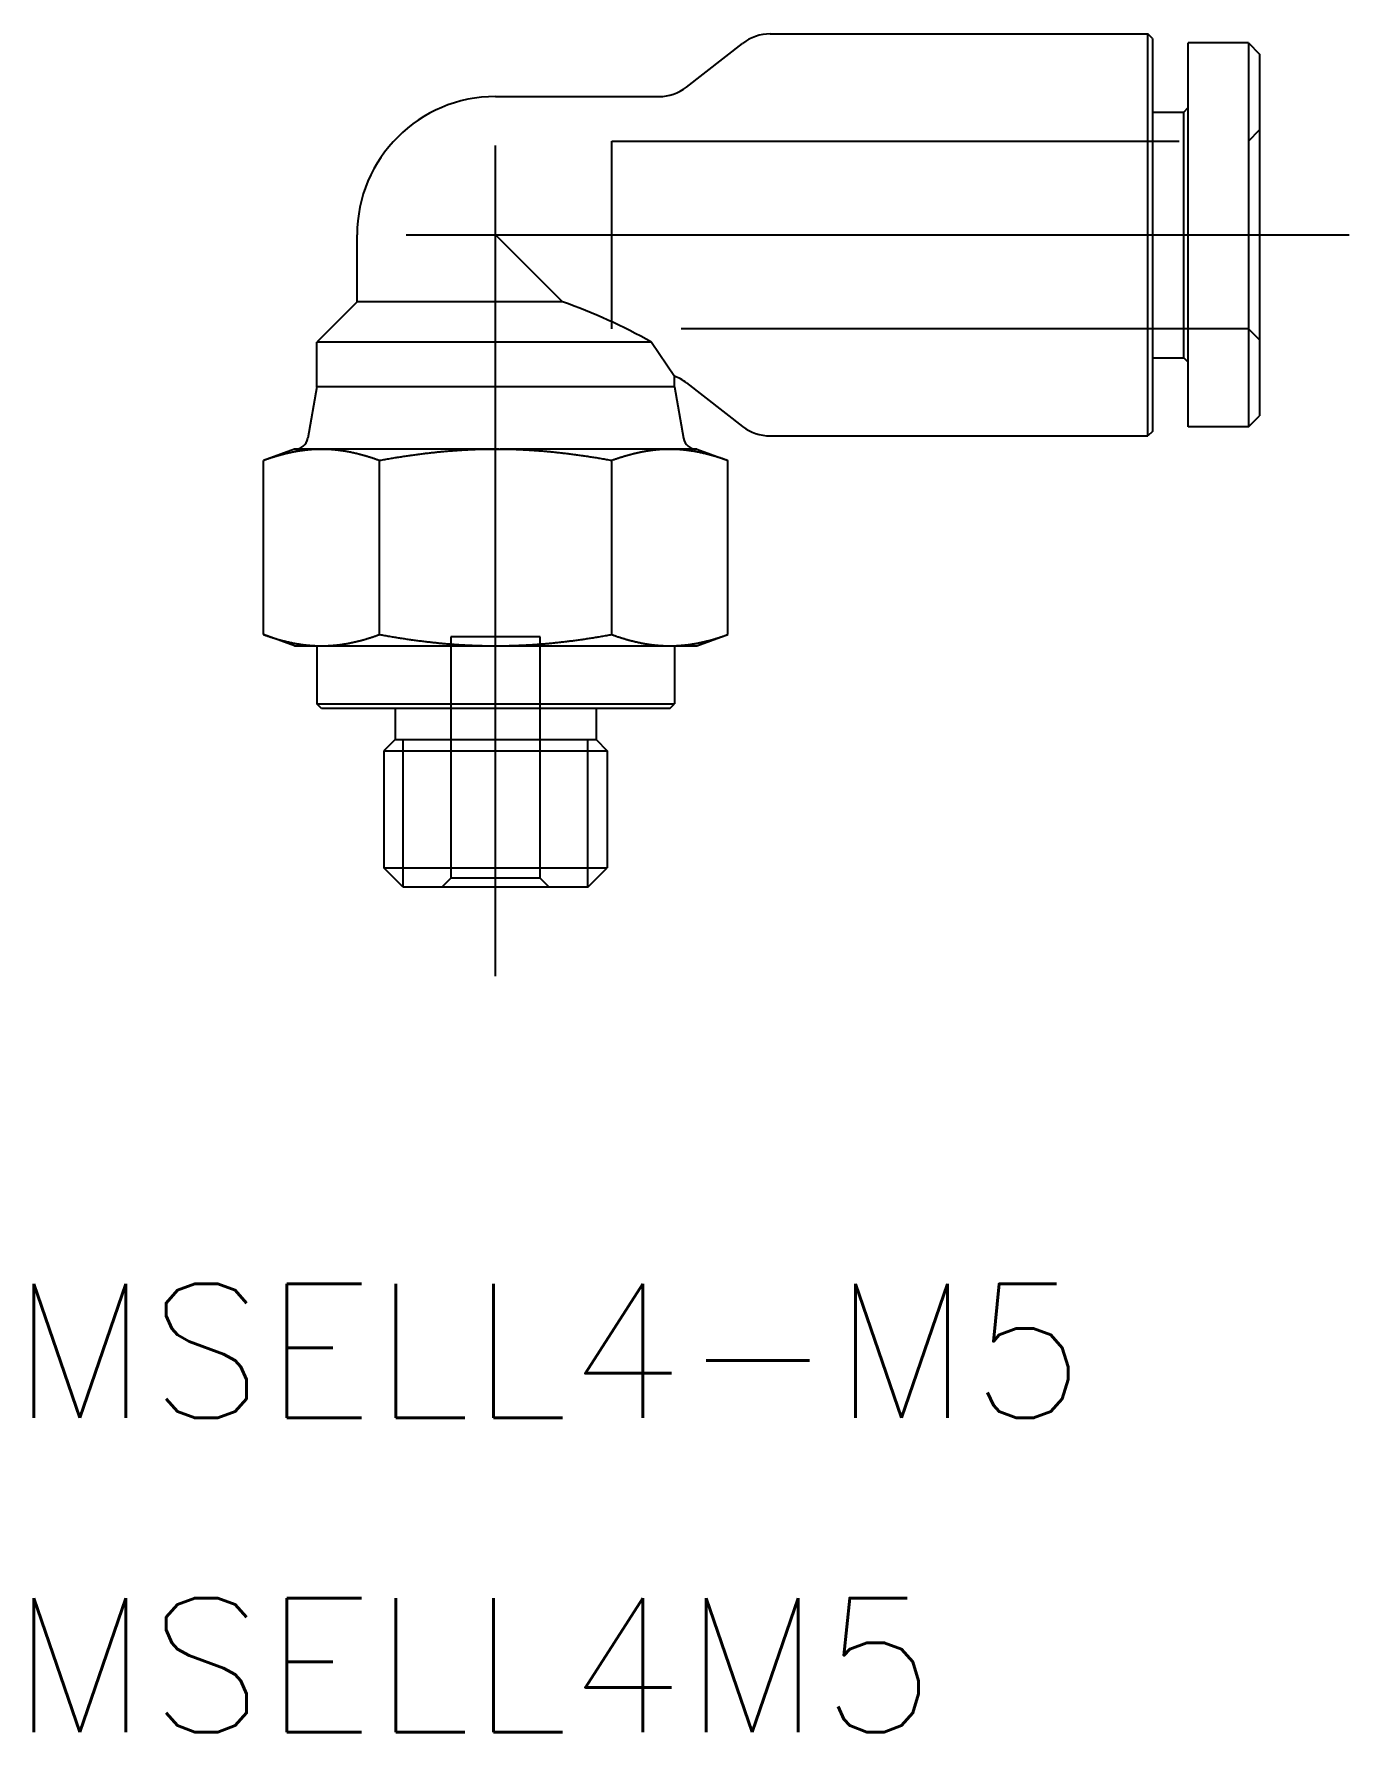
# Model space of a CAD drawing. Extents: x -10.3 to 43.6, y -18.9 to 21.1.
# Drawn here: x -10.33 to 19.1, y -18.92 to 19.1 of the extents above; entities that cross this region are included whole.
import ezdxf

# ---------------------------------------------------------------- set-up
doc = ezdxf.new("R2010")
doc.units = 0
doc.linetypes.add('CENTER', pattern=[50.8, 31.75, -6.35, 6.35, -6.35])
doc.linetypes.add('DASHED', pattern=[19.05, 12.7, -6.35])
doc.layers.get('0').update_dxf_attribs({"linetype": 'CONTINUOUS'})
doc.layers.add('CENTER', color=1, linetype='CENTER')
doc.styles.get("Standard").update_dxf_attribs({"font": 'txt.shx', "height": 3, "bigfont": 'bigfont.shx'})

msp = doc.modelspace()

# ---------------------------------------------------------------- linework, layer by layer
at = {"color": 7, "linetype": 'CONTINUOUS'}
for p, q in [((6.143108, 19.1), (14.6, 19.1)), ((14.6, 10.1), (14.6, 19.1)), ((14.7, 19), (14.6, 19.1)), ((4.270833, 17.910648), (5.529167, 18.889352)), ((14.7, 19), (14.7, 10.2)), ((16.85, 18.9), (15.5, 18.9)), ((15.5, 10.3), (15.5, 18.9)), ((16.85, 18.9), (16.85, 10.299985)), ((16.85, 18.9), (17.1, 18.65)), ((17.1, 18.65), (17.1, 10.549989)), ((0, 17.7), (3.656892, 17.7)), ((14.7, 17.35), (15.4, 17.35)), ((15.4, 17.35), (15.5, 17.45)), ((15.4, 11.85), (15.4, 17.35)), ((-3.1, 13.1), (-3.1, 14.6)), ((1.5, 13.1), (0, 14.6)), ((-3.1, 13.1), (-4, 12.2)), ((1.5, 13.1), (-3.1, 13.1)), ((3.485685, 12.2), (-4, 12.2)), ((-4, 11.2), (-4, 12.2)), ((3.485685, 12.2), (4, 11.439296)), ((14.7, 11.85), (15.4, 11.85)), ((15.4, 11.85), (15.5, 11.75)), ((4, 11.2), (4, 11.439296)), ((-4, 11.2), (-4.205846, 10.047263)), ((4, 11.2), (-4, 11.2)), ((4, 11.2), (4.205846, 10.047263)), ((4.270833, 11.289352), (5.529167, 10.310648)), ((16.85, 10.3), (15.5, 10.3)), ((16.85, 10.3), (17.1, 10.55)), ((6.143108, 10.1), (14.6, 10.1)), ((14.7, 10.2), (14.6, 10.1)), ((-4.5, 9.8), (-5.196152, 9.546621)), ((-5.196152, 5.653379), (-5.196152, 9.546621)), ((-3.948518, 9.8), (-4.501174, 9.8)), ((-3.948518, 9.8), (-3.897114, 9.8)), ((-3.948518, 9.799986), (-3.845711, 9.799986)), ((-3.897114, 9.8), (-3.845711, 9.8)), ((-0.102806, 9.8), (-3.845711, 9.8)), ((-2.598076, 5.653379), (-2.598076, 9.546621)), ((-0.102806, 9.8), (0, 9.8)), ((-0.102806, 9.799986), (0.102806, 9.799986)), ((0, 9.8), (0.102806, 9.8)), ((3.845711, 9.8), (0.102806, 9.8)), ((2.598076, 5.653379), (2.598076, 9.546621)), ((3.845711, 9.8), (3.897114, 9.8)), ((3.845711, 9.799986), (3.948518, 9.799986)), ((3.897114, 9.8), (3.948518, 9.8)), ((4.501174, 9.8), (3.948518, 9.8)), ((4.5, 9.8), (5.196152, 9.546621)), ((5.196152, 5.653379), (5.196152, 9.546621)), ((-4.5, 5.4), (-5.196152, 5.653379)), ((-4.5, 5.4), (4.5, 5.4)), ((-4, 5.4), (-4, 4.1)), ((4, 5.4), (4, 4.1)), ((4.5, 5.4), (5.196152, 5.653379)), ((-4, 4.1), (4, 4.1)), ((-3.9, 4), (-4, 4.1)), ((3.9, 4), (-3.9, 4)), ((-2.25, 4), (-2.25, 3.3)), ((2.25, 4), (2.25, 3.3)), ((3.9, 4), (4, 4.1)), ((-2.25, 3.3), (-2.5, 3.05)), ((-2.5, 3.05), (-2.5, 0.433)), ((-2.5, 3.05), (2.5, 3.05)), ((-2.25, 3.3), (2.25, 3.3)), ((2.25, 3.3), (2.5, 3.05)), ((2.5, 3.05), (2.5, 0.433)), ((-2.5, 0.433), (2.5, 0.433)), ((-2.067, 0), (-2.5, 0.433)), ((2.067, 0), (2.5, 0.433)), ((2.067, 0), (-2.067, 0))]:
    msp.add_line(p, q, dxfattribs=at)
at = {"color": 3, "linetype": 'DASHED'}
for p, q in [((16.85, 16.7), (17.1, 16.95)), ((2.6, 16.7), (16.85, 16.7)), ((2.6, 12.5), (2.6, 16.7)), ((16.85, 12.5), (2.6, 12.5)), ((17.1, 12.25), (16.85, 12.5)), ((1, 5.6), (-1, 5.6)), ((-1, 5.6), (-1, 0.2)), ((1, 0.2), (1, 5.6)), ((-1, 0.2), (-1.2, 0)), ((1, 0.2), (-1, 0.2)), ((1.2, 0), (1, 0.2))]:
    msp.add_line(p, q, dxfattribs=at)
at = {"color": 3, "linetype": 'CONTINUOUS'}
for p, q in [((-2.067, 0), (-2.067, 3.3)), ((2.067, 0), (2.067, 3.3))]:
    msp.add_line(p, q, dxfattribs=at)
at = {"color": 7}
for points in [[(-3.89711, 9.8, 0), (-3.91098, 9.79997, 0), (-3.92481, 9.79988, 0), (-3.93862, 9.79972, 0), (-3.95241, 9.79951, 0), (-3.96617, 9.79923, 0), (-3.97991, 9.79889, 0), (-3.99362, 9.79849, 0), (-4.00732, 9.79804, 0), (-4.02099, 9.79752, 0), (-4.03465, 9.79694, 0), (-4.04828, 9.79631, 0), (-4.0619, 9.79561, 0), (-4.0755, 9.79486, 0), (-4.08908, 9.79405, 0), (-4.10265, 9.79318, 0), (-4.1162, 9.79225, 0), (-4.12974, 9.79127, 0), (-4.14326, 9.79023, 0), (-4.15678, 9.78913, 0), (-4.17028, 9.78797, 0), (-4.18376, 9.78676, 0), (-4.19724, 9.78549, 0), (-4.21071, 9.78417, 0), (-4.22417, 9.78279, 0), (-4.23762, 9.78135, 0), (-4.25106, 9.77986, 0), (-4.26449, 9.77831, 0), (-4.27792, 9.77671, 0), (-4.29134, 9.77505, 0), (-4.30476, 9.77334, 0), (-4.31817, 9.77157, 0), (-4.33158, 9.76974, 0), (-4.34499, 9.76787, 0), (-4.35839, 9.76593, 0), (-4.37179, 9.76395, 0), (-4.38519, 9.76191, 0), (-4.39859, 9.75981, 0), (-4.41199, 9.75766, 0), (-4.42539, 9.75546, 0), (-4.43879, 9.7532, 0), (-4.4522, 9.75089, 0), (-4.4656, 9.74853, 0), (-4.47901, 9.74611, 0), (-4.49243, 9.74364, 0), (-4.50585, 9.74112, 0), (-4.51927, 9.73854, 0), (-4.5327, 9.73591, 0), (-4.54614, 9.73322, 0), (-4.55958, 9.73048, 0), (-4.57303, 9.72769, 0), (-4.58649, 9.72485, 0), (-4.59996, 9.72195, 0), (-4.61344, 9.719, 0), (-4.62693, 9.71599, 0), (-4.64042, 9.71294, 0), (-4.65393, 9.70983, 0), (-4.66746, 9.70666, 0), (-4.68099, 9.70345, 0), (-4.69454, 9.70018, 0), (-4.7081, 9.69686, 0), (-4.72168, 9.69348, 0), (-4.73527, 9.69005, 0), (-4.74888, 9.68657, 0), (-4.7625, 9.68303, 0), (-4.77614, 9.67944, 0), (-4.7898, 9.6758, 0), (-4.80347, 9.67211, 0), (-4.81717, 9.66836, 0), (-4.83088, 9.66455, 0), (-4.84461, 9.6607, 0), (-4.85837, 9.65679, 0), (-4.87214, 9.65283, 0), (-4.88594, 9.64881, 0), (-4.89976, 9.64474, 0), (-4.9136, 9.64061, 0), (-4.92746, 9.63644, 0), (-4.94135, 9.6322, 0), (-4.95526, 9.62792, 0), (-4.9692, 9.62357, 0), (-4.98317, 9.61918, 0), (-4.99716, 9.61473, 0), (-5.01118, 9.61022, 0), (-5.02522, 9.60566, 0), (-5.0393, 9.60105, 0), (-5.0534, 9.59638, 0), (-5.06753, 9.59165, 0), (-5.08169, 9.58687, 0), (-5.09589, 9.58204, 0), (-5.11011, 9.57715, 0), (-5.12437, 9.5722, 0), (-5.13866, 9.5672, 0), (-5.15298, 9.56214, 0), (-5.16734, 9.55702, 0), (-5.18173, 9.55185, 0), (-5.19615, 9.54662, 0)], [(-2.59808, 9.54662, 0), (-2.6125, 9.55185, 0), (-2.62689, 9.55702, 0), (-2.64125, 9.56214, 0), (-2.65557, 9.5672, 0), (-2.66986, 9.5722, 0), (-2.68412, 9.57715, 0), (-2.69834, 9.58204, 0), (-2.71253, 9.58687, 0), (-2.7267, 9.59165, 0), (-2.74083, 9.59638, 0), (-2.75493, 9.60105, 0), (-2.76901, 9.60566, 0), (-2.78305, 9.61022, 0), (-2.79707, 9.61473, 0), (-2.81106, 9.61918, 0), (-2.82503, 9.62357, 0), (-2.83896, 9.62792, 0), (-2.85288, 9.6322, 0), (-2.86677, 9.63644, 0), (-2.88063, 9.64061, 0), (-2.89447, 9.64474, 0), (-2.90829, 9.64881, 0), (-2.92209, 9.65283, 0), (-2.93586, 9.65679, 0), (-2.94961, 9.6607, 0), (-2.96335, 9.66455, 0), (-2.97706, 9.66836, 0), (-2.99076, 9.67211, 0), (-3.00443, 9.6758, 0), (-3.01809, 9.67944, 0), (-3.03173, 9.68303, 0), (-3.04535, 9.68657, 0), (-3.05896, 9.69005, 0), (-3.07255, 9.69348, 0), (-3.08613, 9.69686, 0), (-3.09969, 9.70018, 0), (-3.11324, 9.70345, 0), (-3.12677, 9.70666, 0), (-3.14029, 9.70983, 0), (-3.1538, 9.71294, 0), (-3.1673, 9.71599, 0), (-3.18079, 9.719, 0), (-3.19427, 9.72195, 0), (-3.20774, 9.72485, 0), (-3.2212, 9.72769, 0), (-3.23465, 9.73048, 0), (-3.24809, 9.73322, 0), (-3.26153, 9.73591, 0), (-3.27496, 9.73854, 0), (-3.28838, 9.74112, 0), (-3.3018, 9.74364, 0), (-3.31522, 9.74611, 0), (-3.32863, 9.74853, 0), (-3.34203, 9.75089, 0), (-3.35544, 9.7532, 0), (-3.36884, 9.75546, 0), (-3.38224, 9.75766, 0), (-3.39564, 9.75981, 0), (-3.40904, 9.76191, 0), (-3.42244, 9.76395, 0), (-3.43584, 9.76593, 0), (-3.44924, 9.76787, 0), (-3.46265, 9.76974, 0), (-3.47606, 9.77157, 0), (-3.48947, 9.77334, 0), (-3.50289, 9.77505, 0), (-3.51631, 9.77671, 0), (-3.52974, 9.77831, 0), (-3.54317, 9.77986, 0), (-3.55661, 9.78135, 0), (-3.57006, 9.78279, 0), (-3.58352, 9.78417, 0), (-3.59699, 9.78549, 0), (-3.61046, 9.78676, 0), (-3.62395, 9.78797, 0), (-3.63745, 9.78913, 0), (-3.65096, 9.79023, 0), (-3.66449, 9.79127, 0), (-3.67803, 9.79225, 0), (-3.69158, 9.79318, 0), (-3.70515, 9.79405, 0), (-3.71873, 9.79486, 0), (-3.73233, 9.79561, 0), (-3.74595, 9.79631, 0), (-3.75958, 9.79694, 0), (-3.77324, 9.79752, 0), (-3.78691, 9.79804, 0), (-3.80061, 9.79849, 0), (-3.81432, 9.79889, 0), (-3.82806, 9.79923, 0), (-3.84182, 9.79951, 0), (-3.85561, 9.79972, 0), (-3.86942, 9.79988, 0), (-3.88325, 9.79997, 0), (-3.89711, 9.8, 0)], [(0, 9.8, 0), (-0.027723, 9.79997, 0), (-0.055394, 9.79988, 0), (-0.083013, 9.79972, 0), (-0.110583, 9.79951, 0), (-0.138106, 9.79923, 0), (-0.165583, 9.79889, 0), (-0.193015, 9.79849, 0), (-0.220405, 9.79804, 0), (-0.247753, 9.79752, 0), (-0.275062, 9.79694, 0), (-0.302333, 9.79631, 0), (-0.329568, 9.79561, 0), (-0.356768, 9.79486, 0), (-0.383935, 9.79405, 0), (-0.41107, 9.79318, 0), (-0.438175, 9.79225, 0), (-0.465252, 9.79127, 0), (-0.492301, 9.79023, 0), (-0.519324, 9.78913, 0), (-0.546323, 9.78797, 0), (-0.573299, 9.78676, 0), (-0.600253, 9.78549, 0), (-0.627188, 9.78417, 0), (-0.654104, 9.78279, 0), (-0.681003, 9.78135, 0), (-0.707886, 9.77986, 0), (-0.734755, 9.77831, 0), (-0.761611, 9.77671, 0), (-0.788455, 9.77505, 0), (-0.815289, 9.77334, 0), (-0.842114, 9.77157, 0), (-0.868932, 9.76974, 0), (-0.895743, 9.76787, 0), (-0.922549, 9.76593, 0), (-0.949352, 9.76395, 0), (-0.976152, 9.76191, 0), (-1.00295, 9.75981, 0), (-1.02975, 9.75766, 0), (-1.05655, 9.75546, 0), (-1.08336, 9.7532, 0), (-1.11016, 9.75089, 0), (-1.13698, 9.74853, 0), (-1.1638, 9.74611, 0), (-1.19063, 9.74364, 0), (-1.21746, 9.74112, 0), (-1.24431, 9.73854, 0), (-1.27117, 9.73591, 0), (-1.29804, 9.73322, 0), (-1.32493, 9.73048, 0), (-1.35183, 9.72769, 0), (-1.37875, 9.72485, 0), (-1.40569, 9.72195, 0), (-1.43265, 9.719, 0), (-1.45962, 9.71599, 0), (-1.48662, 9.71294, 0), (-1.51364, 9.70983, 0), (-1.54069, 9.70666, 0), (-1.56776, 9.70345, 0), (-1.59485, 9.70018, 0), (-1.62198, 9.69686, 0), (-1.64913, 9.69348, 0), (-1.67631, 9.69005, 0), (-1.70353, 9.68657, 0), (-1.73077, 9.68303, 0), (-1.75805, 9.67944, 0), (-1.78537, 9.6758, 0), (-1.81272, 9.67211, 0), (-1.84011, 9.66836, 0), (-1.86753, 9.66455, 0), (-1.895, 9.6607, 0), (-1.92251, 9.65679, 0), (-1.95006, 9.65283, 0), (-1.97765, 9.64881, 0), (-2.00529, 9.64474, 0), (-2.03297, 9.64061, 0), (-2.0607, 9.63644, 0), (-2.08847, 9.6322, 0), (-2.1163, 9.62792, 0), (-2.14418, 9.62357, 0), (-2.17211, 9.61918, 0), (-2.20009, 9.61473, 0), (-2.22813, 9.61022, 0), (-2.25622, 9.60566, 0), (-2.28436, 9.60105, 0), (-2.31257, 9.59638, 0), (-2.34083, 9.59165, 0), (-2.36916, 9.58687, 0), (-2.39755, 9.58204, 0), (-2.42599, 9.57715, 0), (-2.45451, 9.5722, 0), (-2.48309, 9.5672, 0), (-2.51173, 9.56214, 0), (-2.54044, 9.55702, 0), (-2.56922, 9.55185, 0), (-2.59808, 9.54662, 0)], [(2.59808, 9.54662, 0), (2.56922, 9.55185, 0), (2.54044, 9.55702, 0), (2.51173, 9.56214, 0), (2.48309, 9.5672, 0), (2.45451, 9.5722, 0), (2.42599, 9.57715, 0), (2.39755, 9.58204, 0), (2.36916, 9.58687, 0), (2.34083, 9.59165, 0), (2.31257, 9.59638, 0), (2.28436, 9.60105, 0), (2.25622, 9.60566, 0), (2.22813, 9.61022, 0), (2.20009, 9.61473, 0), (2.17211, 9.61918, 0), (2.14418, 9.62357, 0), (2.1163, 9.62792, 0), (2.08847, 9.6322, 0), (2.0607, 9.63644, 0), (2.03297, 9.64061, 0), (2.00529, 9.64474, 0), (1.97765, 9.64881, 0), (1.95006, 9.65283, 0), (1.92251, 9.65679, 0), (1.895, 9.6607, 0), (1.86753, 9.66455, 0), (1.84011, 9.66836, 0), (1.81272, 9.67211, 0), (1.78537, 9.6758, 0), (1.75805, 9.67944, 0), (1.73077, 9.68303, 0), (1.70353, 9.68657, 0), (1.67631, 9.69005, 0), (1.64913, 9.69348, 0), (1.62198, 9.69686, 0), (1.59485, 9.70018, 0), (1.56776, 9.70345, 0), (1.54069, 9.70666, 0), (1.51364, 9.70983, 0), (1.48662, 9.71294, 0), (1.45962, 9.71599, 0), (1.43265, 9.719, 0), (1.40569, 9.72195, 0), (1.37875, 9.72485, 0), (1.35183, 9.72769, 0), (1.32493, 9.73048, 0), (1.29804, 9.73322, 0), (1.27117, 9.73591, 0), (1.24431, 9.73854, 0), (1.21746, 9.74112, 0), (1.19063, 9.74364, 0), (1.1638, 9.74611, 0), (1.13698, 9.74853, 0), (1.11016, 9.75089, 0), (1.08336, 9.7532, 0), (1.05655, 9.75546, 0), (1.02975, 9.75766, 0), (1.00295, 9.75981, 0), (0.976152, 9.76191, 0), (0.949352, 9.76395, 0), (0.922549, 9.76593, 0), (0.895743, 9.76787, 0), (0.868932, 9.76974, 0), (0.842114, 9.77157, 0), (0.815289, 9.77334, 0), (0.788455, 9.77505, 0), (0.761611, 9.77671, 0), (0.734755, 9.77831, 0), (0.707886, 9.77986, 0), (0.681003, 9.78135, 0), (0.654104, 9.78279, 0), (0.627188, 9.78417, 0), (0.600253, 9.78549, 0), (0.573299, 9.78676, 0), (0.546323, 9.78797, 0), (0.519324, 9.78913, 0), (0.492301, 9.79023, 0), (0.465252, 9.79127, 0), (0.438175, 9.79225, 0), (0.41107, 9.79318, 0), (0.383935, 9.79405, 0), (0.356768, 9.79486, 0), (0.329568, 9.79561, 0), (0.302333, 9.79631, 0), (0.275062, 9.79694, 0), (0.247753, 9.79752, 0), (0.220405, 9.79804, 0), (0.193015, 9.79849, 0), (0.165583, 9.79889, 0), (0.138106, 9.79923, 0), (0.110583, 9.79951, 0), (0.083013, 9.79972, 0), (0.055394, 9.79988, 0), (0.027723, 9.79997, 0), (0, 9.8, 0)], [(3.89711, 9.8, 0), (3.88325, 9.79997, 0), (3.86942, 9.79988, 0), (3.85561, 9.79972, 0), (3.84182, 9.79951, 0), (3.82806, 9.79923, 0), (3.81432, 9.79889, 0), (3.80061, 9.79849, 0), (3.78691, 9.79804, 0), (3.77324, 9.79752, 0), (3.75958, 9.79694, 0), (3.74595, 9.79631, 0), (3.73233, 9.79561, 0), (3.71873, 9.79486, 0), (3.70515, 9.79405, 0), (3.69158, 9.79318, 0), (3.67803, 9.79225, 0), (3.66449, 9.79127, 0), (3.65096, 9.79023, 0), (3.63745, 9.78913, 0), (3.62395, 9.78797, 0), (3.61046, 9.78676, 0), (3.59699, 9.78549, 0), (3.58352, 9.78417, 0), (3.57006, 9.78279, 0), (3.55661, 9.78135, 0), (3.54317, 9.77986, 0), (3.52974, 9.77831, 0), (3.51631, 9.77671, 0), (3.50289, 9.77505, 0), (3.48947, 9.77334, 0), (3.47606, 9.77157, 0), (3.46265, 9.76974, 0), (3.44924, 9.76787, 0), (3.43584, 9.76593, 0), (3.42244, 9.76395, 0), (3.40904, 9.76191, 0), (3.39564, 9.75981, 0), (3.38224, 9.75766, 0), (3.36884, 9.75546, 0), (3.35544, 9.7532, 0), (3.34203, 9.75089, 0), (3.32863, 9.74853, 0), (3.31522, 9.74611, 0), (3.3018, 9.74364, 0), (3.28838, 9.74112, 0), (3.27496, 9.73854, 0), (3.26153, 9.73591, 0), (3.24809, 9.73322, 0), (3.23465, 9.73048, 0), (3.2212, 9.72769, 0), (3.20774, 9.72485, 0), (3.19427, 9.72195, 0), (3.18079, 9.719, 0), (3.1673, 9.71599, 0), (3.1538, 9.71294, 0), (3.14029, 9.70983, 0), (3.12677, 9.70666, 0), (3.11324, 9.70345, 0), (3.09969, 9.70018, 0), (3.08613, 9.69686, 0), (3.07255, 9.69348, 0), (3.05896, 9.69005, 0), (3.04535, 9.68657, 0), (3.03173, 9.68303, 0), (3.01809, 9.67944, 0), (3.00443, 9.6758, 0), (2.99076, 9.67211, 0), (2.97706, 9.66836, 0), (2.96335, 9.66455, 0), (2.94961, 9.6607, 0), (2.93586, 9.65679, 0), (2.92209, 9.65283, 0), (2.90829, 9.64881, 0), (2.89447, 9.64474, 0), (2.88063, 9.64061, 0), (2.86677, 9.63644, 0), (2.85288, 9.6322, 0), (2.83896, 9.62792, 0), (2.82503, 9.62357, 0), (2.81106, 9.61918, 0), (2.79707, 9.61473, 0), (2.78305, 9.61022, 0), (2.76901, 9.60566, 0), (2.75493, 9.60105, 0), (2.74083, 9.59638, 0), (2.7267, 9.59165, 0), (2.71253, 9.58687, 0), (2.69834, 9.58204, 0), (2.68412, 9.57715, 0), (2.66986, 9.5722, 0), (2.65557, 9.5672, 0), (2.64125, 9.56214, 0), (2.62689, 9.55702, 0), (2.6125, 9.55185, 0), (2.59808, 9.54662, 0)], [(5.19615, 9.54662, 0), (5.18173, 9.55185, 0), (5.16734, 9.55702, 0), (5.15298, 9.56214, 0), (5.13866, 9.5672, 0), (5.12437, 9.5722, 0), (5.11011, 9.57715, 0), (5.09589, 9.58204, 0), (5.08169, 9.58687, 0), (5.06753, 9.59165, 0), (5.0534, 9.59638, 0), (5.0393, 9.60105, 0), (5.02522, 9.60566, 0), (5.01118, 9.61022, 0), (4.99716, 9.61473, 0), (4.98317, 9.61918, 0), (4.9692, 9.62357, 0), (4.95526, 9.62792, 0), (4.94135, 9.6322, 0), (4.92746, 9.63644, 0), (4.9136, 9.64061, 0), (4.89976, 9.64474, 0), (4.88594, 9.64881, 0), (4.87214, 9.65283, 0), (4.85837, 9.65679, 0), (4.84461, 9.6607, 0), (4.83088, 9.66455, 0), (4.81717, 9.66836, 0), (4.80347, 9.67211, 0), (4.7898, 9.6758, 0), (4.77614, 9.67944, 0), (4.7625, 9.68303, 0), (4.74888, 9.68657, 0), (4.73527, 9.69005, 0), (4.72168, 9.69348, 0), (4.7081, 9.69686, 0), (4.69454, 9.70018, 0), (4.68099, 9.70345, 0), (4.66746, 9.70666, 0), (4.65393, 9.70983, 0), (4.64042, 9.71294, 0), (4.62693, 9.71599, 0), (4.61344, 9.719, 0), (4.59996, 9.72195, 0), (4.58649, 9.72485, 0), (4.57303, 9.72769, 0), (4.55958, 9.73048, 0), (4.54614, 9.73322, 0), (4.5327, 9.73591, 0), (4.51927, 9.73854, 0), (4.50585, 9.74112, 0), (4.49243, 9.74364, 0), (4.47901, 9.74611, 0), (4.4656, 9.74853, 0), (4.4522, 9.75089, 0), (4.43879, 9.7532, 0), (4.42539, 9.75546, 0), (4.41199, 9.75766, 0), (4.39859, 9.75981, 0), (4.38519, 9.76191, 0), (4.37179, 9.76395, 0), (4.35839, 9.76593, 0), (4.34499, 9.76787, 0), (4.33158, 9.76974, 0), (4.31817, 9.77157, 0), (4.30476, 9.77334, 0), (4.29134, 9.77505, 0), (4.27792, 9.77671, 0), (4.26449, 9.77831, 0), (4.25106, 9.77986, 0), (4.23762, 9.78135, 0), (4.22417, 9.78279, 0), (4.21071, 9.78417, 0), (4.19724, 9.78549, 0), (4.18376, 9.78676, 0), (4.17028, 9.78797, 0), (4.15678, 9.78913, 0), (4.14326, 9.79023, 0), (4.12974, 9.79127, 0), (4.1162, 9.79225, 0), (4.10265, 9.79318, 0), (4.08908, 9.79405, 0), (4.0755, 9.79486, 0), (4.0619, 9.79561, 0), (4.04828, 9.79631, 0), (4.03465, 9.79694, 0), (4.02099, 9.79752, 0), (4.00732, 9.79804, 0), (3.99362, 9.79849, 0), (3.97991, 9.79889, 0), (3.96617, 9.79923, 0), (3.95241, 9.79951, 0), (3.93862, 9.79972, 0), (3.92481, 9.79988, 0), (3.91098, 9.79997, 0), (3.89711, 9.8, 0)], [(-5.19615, 5.65338, 0), (-5.18209, 5.64828, 0), (-5.16805, 5.64323, 0), (-5.15403, 5.63824, 0), (-5.14004, 5.63329, 0), (-5.12608, 5.6284, 0), (-5.11213, 5.62355, 0), (-5.09822, 5.61876, 0), (-5.08432, 5.61402, 0), (-5.07045, 5.60933, 0), (-5.0566, 5.60469, 0), (-5.04276, 5.6001, 0), (-5.02895, 5.59556, 0), (-5.01516, 5.59107, 0), (-5.00139, 5.58663, 0), (-4.98764, 5.58224, 0), (-4.97391, 5.5779, 0), (-4.96019, 5.57361, 0), (-4.94649, 5.56938, 0), (-4.93281, 5.56519, 0), (-4.91915, 5.56105, 0), (-4.9055, 5.55697, 0), (-4.89186, 5.55293, 0), (-4.87824, 5.54894, 0), (-4.86464, 5.54501, 0), (-4.85105, 5.54112, 0), (-4.83747, 5.53729, 0), (-4.8239, 5.5335, 0), (-4.81034, 5.52977, 0), (-4.7968, 5.52608, 0), (-4.78327, 5.52245, 0), (-4.76974, 5.51887, 0), (-4.75623, 5.51533, 0), (-4.74273, 5.51185, 0), (-4.72923, 5.50842, 0), (-4.71574, 5.50504, 0), (-4.70226, 5.50171, 0), (-4.68879, 5.49843, 0), (-4.67532, 5.4952, 0), (-4.66186, 5.49202, 0), (-4.6484, 5.48889, 0), (-4.63495, 5.48582, 0), (-4.6215, 5.48279, 0), (-4.60805, 5.47982, 0), (-4.59461, 5.47689, 0), (-4.58117, 5.47402, 0), (-4.56773, 5.4712, 0), (-4.55429, 5.46843, 0), (-4.54085, 5.46572, 0), (-4.52741, 5.46305, 0), (-4.51398, 5.46044, 0), (-4.50053, 5.45788, 0), (-4.48709, 5.45537, 0), (-4.47364, 5.45291, 0), (-4.46019, 5.45051, 0), (-4.44674, 5.44816, 0), (-4.43328, 5.44586, 0), (-4.41982, 5.44362, 0), (-4.40635, 5.44142, 0), (-4.39287, 5.43929, 0), (-4.37938, 5.4372, 0), (-4.36589, 5.43517, 0), (-4.35239, 5.43319, 0), (-4.33888, 5.43127, 0), (-4.32536, 5.4294, 0), (-4.31183, 5.42759, 0), (-4.29828, 5.42583, 0), (-4.28473, 5.42413, 0), (-4.27116, 5.42248, 0), (-4.25758, 5.42089, 0), (-4.24398, 5.41935, 0), (-4.23037, 5.41787, 0), (-4.21674, 5.41644, 0), (-4.2031, 5.41508, 0), (-4.18944, 5.41377, 0), (-4.17576, 5.41251, 0), (-4.16206, 5.41132, 0), (-4.14834, 5.41018, 0), (-4.13461, 5.4091, 0), (-4.12085, 5.40808, 0), (-4.10706, 5.40711, 0), (-4.09326, 5.40621, 0), (-4.07943, 5.40537, 0), (-4.06558, 5.40458, 0), (-4.0517, 5.40386, 0), (-4.0378, 5.4032, 0), (-4.02386, 5.4026, 0), (-4.00991, 5.40206, 0), (-3.99592, 5.40158, 0), (-3.9819, 5.40116, 0), (-3.96785, 5.40081, 0), (-3.95377, 5.40052, 0), (-3.93966, 5.40029, 0), (-3.92551, 5.40013, 0), (-3.91133, 5.40003, 0), (-3.89711, 5.4, 0)], [(-3.89711, 5.4, 0), (-3.8829, 5.40003, 0), (-3.86872, 5.40013, 0), (-3.85457, 5.40029, 0), (-3.84046, 5.40052, 0), (-3.82638, 5.40081, 0), (-3.81233, 5.40116, 0), (-3.79831, 5.40158, 0), (-3.78432, 5.40206, 0), (-3.77036, 5.4026, 0), (-3.75643, 5.4032, 0), (-3.74253, 5.40386, 0), (-3.72865, 5.40458, 0), (-3.7148, 5.40537, 0), (-3.70097, 5.40621, 0), (-3.68716, 5.40711, 0), (-3.67338, 5.40808, 0), (-3.65962, 5.4091, 0), (-3.64589, 5.41018, 0), (-3.63217, 5.41132, 0), (-3.61847, 5.41251, 0), (-3.60479, 5.41377, 0), (-3.59113, 5.41508, 0), (-3.57749, 5.41644, 0), (-3.56386, 5.41787, 0), (-3.55025, 5.41935, 0), (-3.53665, 5.42089, 0), (-3.52307, 5.42248, 0), (-3.5095, 5.42413, 0), (-3.49594, 5.42583, 0), (-3.4824, 5.42759, 0), (-3.46887, 5.4294, 0), (-3.45535, 5.43127, 0), (-3.44184, 5.43319, 0), (-3.42834, 5.43517, 0), (-3.41484, 5.4372, 0), (-3.40136, 5.43929, 0), (-3.38788, 5.44142, 0), (-3.37441, 5.44362, 0), (-3.36095, 5.44586, 0), (-3.34749, 5.44816, 0), (-3.33403, 5.45051, 0), (-3.32058, 5.45291, 0), (-3.30714, 5.45537, 0), (-3.29369, 5.45788, 0), (-3.28025, 5.46044, 0), (-3.26681, 5.46305, 0), (-3.25337, 5.46572, 0), (-3.23994, 5.46843, 0), (-3.2265, 5.4712, 0), (-3.21306, 5.47402, 0), (-3.19962, 5.47689, 0), (-3.18617, 5.47982, 0), (-3.17273, 5.48279, 0), (-3.15928, 5.48582, 0), (-3.14583, 5.48889, 0), (-3.13237, 5.49202, 0), (-3.11891, 5.4952, 0), (-3.10544, 5.49843, 0), (-3.09197, 5.50171, 0), (-3.07849, 5.50504, 0), (-3.065, 5.50842, 0), (-3.0515, 5.51185, 0), (-3.038, 5.51533, 0), (-3.02448, 5.51887, 0), (-3.01096, 5.52245, 0), (-2.99743, 5.52608, 0), (-2.98388, 5.52977, 0), (-2.97033, 5.5335, 0), (-2.95676, 5.53729, 0), (-2.94318, 5.54112, 0), (-2.92959, 5.54501, 0), (-2.91598, 5.54894, 0), (-2.90236, 5.55293, 0), (-2.88873, 5.55697, 0), (-2.87508, 5.56105, 0), (-2.86142, 5.56519, 0), (-2.84773, 5.56938, 0), (-2.83404, 5.57361, 0), (-2.82032, 5.5779, 0), (-2.80659, 5.58224, 0), (-2.79284, 5.58663, 0), (-2.77906, 5.59107, 0), (-2.76527, 5.59556, 0), (-2.75146, 5.6001, 0), (-2.73763, 5.60469, 0), (-2.72378, 5.60933, 0), (-2.70991, 5.61402, 0), (-2.69601, 5.61876, 0), (-2.68209, 5.62355, 0), (-2.66815, 5.6284, 0), (-2.65419, 5.63329, 0), (-2.6402, 5.63824, 0), (-2.62618, 5.64323, 0), (-2.61214, 5.64828, 0), (-2.59808, 5.65338, 0)], [(-2.59808, 5.65338, 0), (-2.56994, 5.64828, 0), (-2.54186, 5.64323, 0), (-2.51383, 5.63824, 0), (-2.48586, 5.63329, 0), (-2.45792, 5.6284, 0), (-2.43004, 5.62355, 0), (-2.4022, 5.61876, 0), (-2.37441, 5.61402, 0), (-2.34667, 5.60933, 0), (-2.31896, 5.60469, 0), (-2.2913, 5.6001, 0), (-2.26368, 5.59556, 0), (-2.2361, 5.59107, 0), (-2.20856, 5.58663, 0), (-2.18105, 5.58224, 0), (-2.15359, 5.5779, 0), (-2.12616, 5.57361, 0), (-2.09876, 5.56938, 0), (-2.0714, 5.56519, 0), (-2.04407, 5.56105, 0), (-2.01677, 5.55697, 0), (-1.9895, 5.55293, 0), (-1.96226, 5.54894, 0), (-1.93505, 5.54501, 0), (-1.90786, 5.54112, 0), (-1.8807, 5.53729, 0), (-1.85357, 5.5335, 0), (-1.82646, 5.52977, 0), (-1.79937, 5.52608, 0), (-1.77231, 5.52245, 0), (-1.74526, 5.51887, 0), (-1.71823, 5.51533, 0), (-1.69123, 5.51185, 0), (-1.66423, 5.50842, 0), (-1.63726, 5.50504, 0), (-1.6103, 5.50171, 0), (-1.58335, 5.49843, 0), (-1.55641, 5.4952, 0), (-1.52949, 5.49202, 0), (-1.50257, 5.48889, 0), (-1.47567, 5.48582, 0), (-1.44877, 5.48279, 0), (-1.42188, 5.47982, 0), (-1.39499, 5.47689, 0), (-1.36811, 5.47402, 0), (-1.34123, 5.4712, 0), (-1.31436, 5.46843, 0), (-1.28748, 5.46572, 0), (-1.2606, 5.46305, 0), (-1.23372, 5.46044, 0), (-1.20684, 5.45788, 0), (-1.17995, 5.45537, 0), (-1.15306, 5.45291, 0), (-1.12616, 5.45051, 0), (-1.09925, 5.44816, 0), (-1.07233, 5.44586, 0), (-1.0454, 5.44362, 0), (-1.01846, 5.44142, 0), (-0.991509, 5.43929, 0), (-0.96454, 5.4372, 0), (-0.937555, 5.43517, 0), (-0.910553, 5.43319, 0), (-0.883531, 5.43127, 0), (-0.856489, 5.4294, 0), (-0.829426, 5.42759, 0), (-0.80234, 5.42583, 0), (-0.775229, 5.42413, 0), (-0.748092, 5.42248, 0), (-0.720928, 5.42089, 0), (-0.693736, 5.41935, 0), (-0.666513, 5.41787, 0), (-0.639259, 5.41644, 0), (-0.611971, 5.41508, 0), (-0.584649, 5.41377, 0), (-0.55729, 5.41251, 0), (-0.529894, 5.41132, 0), (-0.502458, 5.41018, 0), (-0.474981, 5.4091, 0), (-0.447462, 5.40808, 0), (-0.419899, 5.40711, 0), (-0.39229, 5.40621, 0), (-0.364634, 5.40537, 0), (-0.336929, 5.40458, 0), (-0.309172, 5.40386, 0), (-0.281364, 5.4032, 0), (-0.253501, 5.4026, 0), (-0.225582, 5.40206, 0), (-0.197606, 5.40158, 0), (-0.16957, 5.40116, 0), (-0.141473, 5.40081, 0), (-0.113312, 5.40052, 0), (-0.085086, 5.40029, 0), (-0.056794, 5.40013, 0), (-0.028432, 5.40003, 0), (0, 5.4, 0)], [(0, 5.4, 0), (0.028432, 5.40003, 0), (0.056794, 5.40013, 0), (0.085086, 5.40029, 0), (0.113312, 5.40052, 0), (0.141473, 5.40081, 0), (0.16957, 5.40116, 0), (0.197606, 5.40158, 0), (0.225582, 5.40206, 0), (0.253501, 5.4026, 0), (0.281364, 5.4032, 0), (0.309172, 5.40386, 0), (0.336929, 5.40458, 0), (0.364634, 5.40537, 0), (0.39229, 5.40621, 0), (0.419899, 5.40711, 0), (0.447462, 5.40808, 0), (0.474981, 5.4091, 0), (0.502458, 5.41018, 0), (0.529894, 5.41132, 0), (0.55729, 5.41251, 0), (0.584649, 5.41377, 0), (0.611971, 5.41508, 0), (0.639259, 5.41644, 0), (0.666513, 5.41787, 0), (0.693736, 5.41935, 0), (0.720928, 5.42089, 0), (0.748092, 5.42248, 0), (0.775229, 5.42413, 0), (0.80234, 5.42583, 0), (0.829426, 5.42759, 0), (0.856489, 5.4294, 0), (0.883531, 5.43127, 0), (0.910553, 5.43319, 0), (0.937555, 5.43517, 0), (0.96454, 5.4372, 0), (0.991509, 5.43929, 0), (1.01846, 5.44142, 0), (1.0454, 5.44362, 0), (1.07233, 5.44586, 0), (1.09925, 5.44816, 0), (1.12616, 5.45051, 0), (1.15306, 5.45291, 0), (1.17995, 5.45537, 0), (1.20684, 5.45788, 0), (1.23372, 5.46044, 0), (1.2606, 5.46305, 0), (1.28748, 5.46572, 0), (1.31436, 5.46843, 0), (1.34123, 5.4712, 0), (1.36811, 5.47402, 0), (1.39499, 5.47689, 0), (1.42188, 5.47982, 0), (1.44877, 5.48279, 0), (1.47567, 5.48582, 0), (1.50257, 5.48889, 0), (1.52949, 5.49202, 0), (1.55641, 5.4952, 0), (1.58335, 5.49843, 0), (1.6103, 5.50171, 0), (1.63726, 5.50504, 0), (1.66423, 5.50842, 0), (1.69123, 5.51185, 0), (1.71823, 5.51533, 0), (1.74526, 5.51887, 0), (1.77231, 5.52245, 0), (1.79937, 5.52608, 0), (1.82646, 5.52977, 0), (1.85357, 5.5335, 0), (1.8807, 5.53729, 0), (1.90786, 5.54112, 0), (1.93505, 5.54501, 0), (1.96226, 5.54894, 0), (1.9895, 5.55293, 0), (2.01677, 5.55697, 0), (2.04407, 5.56105, 0), (2.0714, 5.56519, 0), (2.09876, 5.56938, 0), (2.12616, 5.57361, 0), (2.15359, 5.5779, 0), (2.18105, 5.58224, 0), (2.20856, 5.58663, 0), (2.2361, 5.59107, 0), (2.26368, 5.59556, 0), (2.2913, 5.6001, 0), (2.31896, 5.60469, 0), (2.34667, 5.60933, 0), (2.37441, 5.61402, 0), (2.4022, 5.61876, 0), (2.43004, 5.62355, 0), (2.45792, 5.6284, 0), (2.48586, 5.63329, 0), (2.51383, 5.63824, 0), (2.54186, 5.64323, 0), (2.56994, 5.64828, 0), (2.59808, 5.65338, 0)], [(2.59808, 5.65338, 0), (2.61214, 5.64828, 0), (2.62618, 5.64323, 0), (2.6402, 5.63824, 0), (2.65419, 5.63329, 0), (2.66815, 5.6284, 0), (2.68209, 5.62355, 0), (2.69601, 5.61876, 0), (2.70991, 5.61402, 0), (2.72378, 5.60933, 0), (2.73763, 5.60469, 0), (2.75146, 5.6001, 0), (2.76527, 5.59556, 0), (2.77906, 5.59107, 0), (2.79284, 5.58663, 0), (2.80659, 5.58224, 0), (2.82032, 5.5779, 0), (2.83404, 5.57361, 0), (2.84773, 5.56938, 0), (2.86142, 5.56519, 0), (2.87508, 5.56105, 0), (2.88873, 5.55697, 0), (2.90236, 5.55293, 0), (2.91598, 5.54894, 0), (2.92959, 5.54501, 0), (2.94318, 5.54112, 0), (2.95676, 5.53729, 0), (2.97033, 5.5335, 0), (2.98388, 5.52977, 0), (2.99743, 5.52608, 0), (3.01096, 5.52245, 0), (3.02448, 5.51887, 0), (3.038, 5.51533, 0), (3.0515, 5.51185, 0), (3.065, 5.50842, 0), (3.07849, 5.50504, 0), (3.09197, 5.50171, 0), (3.10544, 5.49843, 0), (3.11891, 5.4952, 0), (3.13237, 5.49202, 0), (3.14583, 5.48889, 0), (3.15928, 5.48582, 0), (3.17273, 5.48279, 0), (3.18617, 5.47982, 0), (3.19962, 5.47689, 0), (3.21306, 5.47402, 0), (3.2265, 5.4712, 0), (3.23994, 5.46843, 0), (3.25337, 5.46572, 0), (3.26681, 5.46305, 0), (3.28025, 5.46044, 0), (3.29369, 5.45788, 0), (3.30714, 5.45537, 0), (3.32058, 5.45291, 0), (3.33403, 5.45051, 0), (3.34749, 5.44816, 0), (3.36095, 5.44586, 0), (3.37441, 5.44362, 0), (3.38788, 5.44142, 0), (3.40136, 5.43929, 0), (3.41484, 5.4372, 0), (3.42834, 5.43517, 0), (3.44184, 5.43319, 0), (3.45535, 5.43127, 0), (3.46887, 5.4294, 0), (3.4824, 5.42759, 0), (3.49594, 5.42583, 0), (3.5095, 5.42413, 0), (3.52307, 5.42248, 0), (3.53665, 5.42089, 0), (3.55025, 5.41935, 0), (3.56386, 5.41787, 0), (3.57749, 5.41644, 0), (3.59113, 5.41508, 0), (3.60479, 5.41377, 0), (3.61847, 5.41251, 0), (3.63217, 5.41132, 0), (3.64589, 5.41018, 0), (3.65962, 5.4091, 0), (3.67338, 5.40808, 0), (3.68716, 5.40711, 0), (3.70097, 5.40621, 0), (3.7148, 5.40537, 0), (3.72865, 5.40458, 0), (3.74253, 5.40386, 0), (3.75643, 5.4032, 0), (3.77036, 5.4026, 0), (3.78432, 5.40206, 0), (3.79831, 5.40158, 0), (3.81233, 5.40116, 0), (3.82638, 5.40081, 0), (3.84046, 5.40052, 0), (3.85457, 5.40029, 0), (3.86872, 5.40013, 0), (3.8829, 5.40003, 0), (3.89711, 5.4, 0)], [(3.89711, 5.4, 0), (3.91133, 5.40003, 0), (3.92551, 5.40013, 0), (3.93966, 5.40029, 0), (3.95377, 5.40052, 0), (3.96785, 5.40081, 0), (3.9819, 5.40116, 0), (3.99592, 5.40158, 0), (4.00991, 5.40206, 0), (4.02386, 5.4026, 0), (4.0378, 5.4032, 0), (4.0517, 5.40386, 0), (4.06558, 5.40458, 0), (4.07943, 5.40537, 0), (4.09326, 5.40621, 0), (4.10706, 5.40711, 0), (4.12085, 5.40808, 0), (4.13461, 5.4091, 0), (4.14834, 5.41018, 0), (4.16206, 5.41132, 0), (4.17576, 5.41251, 0), (4.18944, 5.41377, 0), (4.2031, 5.41508, 0), (4.21674, 5.41644, 0), (4.23037, 5.41787, 0), (4.24398, 5.41935, 0), (4.25758, 5.42089, 0), (4.27116, 5.42248, 0), (4.28473, 5.42413, 0), (4.29828, 5.42583, 0), (4.31183, 5.42759, 0), (4.32536, 5.4294, 0), (4.33888, 5.43127, 0), (4.35239, 5.43319, 0), (4.36589, 5.43517, 0), (4.37938, 5.4372, 0), (4.39287, 5.43929, 0), (4.40635, 5.44142, 0), (4.41982, 5.44362, 0), (4.43328, 5.44586, 0), (4.44674, 5.44816, 0), (4.46019, 5.45051, 0), (4.47364, 5.45291, 0), (4.48709, 5.45537, 0), (4.50053, 5.45788, 0), (4.51398, 5.46044, 0), (4.52741, 5.46305, 0), (4.54085, 5.46572, 0), (4.55429, 5.46843, 0), (4.56773, 5.4712, 0), (4.58117, 5.47402, 0), (4.59461, 5.47689, 0), (4.60805, 5.47982, 0), (4.6215, 5.48279, 0), (4.63495, 5.48582, 0), (4.6484, 5.48889, 0), (4.66186, 5.49202, 0), (4.67532, 5.4952, 0), (4.68879, 5.49843, 0), (4.70226, 5.50171, 0), (4.71574, 5.50504, 0), (4.72923, 5.50842, 0), (4.74273, 5.51185, 0), (4.75623, 5.51533, 0), (4.76974, 5.51887, 0), (4.78327, 5.52245, 0), (4.7968, 5.52608, 0), (4.81034, 5.52977, 0), (4.8239, 5.5335, 0), (4.83747, 5.53729, 0), (4.85105, 5.54112, 0), (4.86464, 5.54501, 0), (4.87824, 5.54894, 0), (4.89186, 5.55293, 0), (4.9055, 5.55697, 0), (4.91915, 5.56105, 0), (4.93281, 5.56519, 0), (4.94649, 5.56938, 0), (4.96019, 5.57361, 0), (4.97391, 5.5779, 0), (4.98764, 5.58224, 0), (5.00139, 5.58663, 0), (5.01516, 5.59107, 0), (5.02895, 5.59556, 0), (5.04276, 5.6001, 0), (5.0566, 5.60469, 0), (5.07045, 5.60933, 0), (5.08432, 5.61402, 0), (5.09822, 5.61876, 0), (5.11213, 5.62355, 0), (5.12608, 5.6284, 0), (5.14004, 5.63329, 0), (5.15403, 5.63824, 0), (5.16805, 5.64323, 0), (5.18209, 5.64828, 0), (5.19615, 5.65338, 0)]]:
    msp.add_polyline3d(points, dxfattribs=at)
at = {"color": 7, "linetype": 'CONTINUOUS'}
for centre, radius, start, end in [((6.143108, 18.1), 1, 90, 127.8749837), ((3.656892, 18.7), 1, 270, 307.8749837), ((0, 14.6), 3.1, 90, 180), ((-2.605677, 1.401051), 12.398468, 60.5739631, 70.661778), ((3.656892, 10.5), 1, 52.1250163, 69.9336715), ((6.143108, 11.1), 1, 232.1250163, 270), ((-4.501174, 10.1), 0.3, 270, 349.8753283), ((4.501174, 10.1), 0.3, 190.1246717, 270)]:
    msp.add_arc(centre, radius, start, end, dxfattribs=at)
at = {"layer": 'CENTER', "color": 1, "linetype": 'CENTER'}
for p, q in [((0, -2), (0, 16.6)), ((-2, 14.6), (19.1, 14.6))]:
    msp.add_line(p, q, dxfattribs=at)

# ---------------------------------------------------------------- texts
at = {"color": 7, "linetype": 'CONTINUOUS'}
for s, p in [('MSELL4-M5', (-10.846176, -11.887214)), ('MSELL4M5', (-10.846176, -18.920558))]:
    msp.add_text(s, height=3, dxfattribs=at).set_placement(p)

doc.saveas('drawing.dxf')
